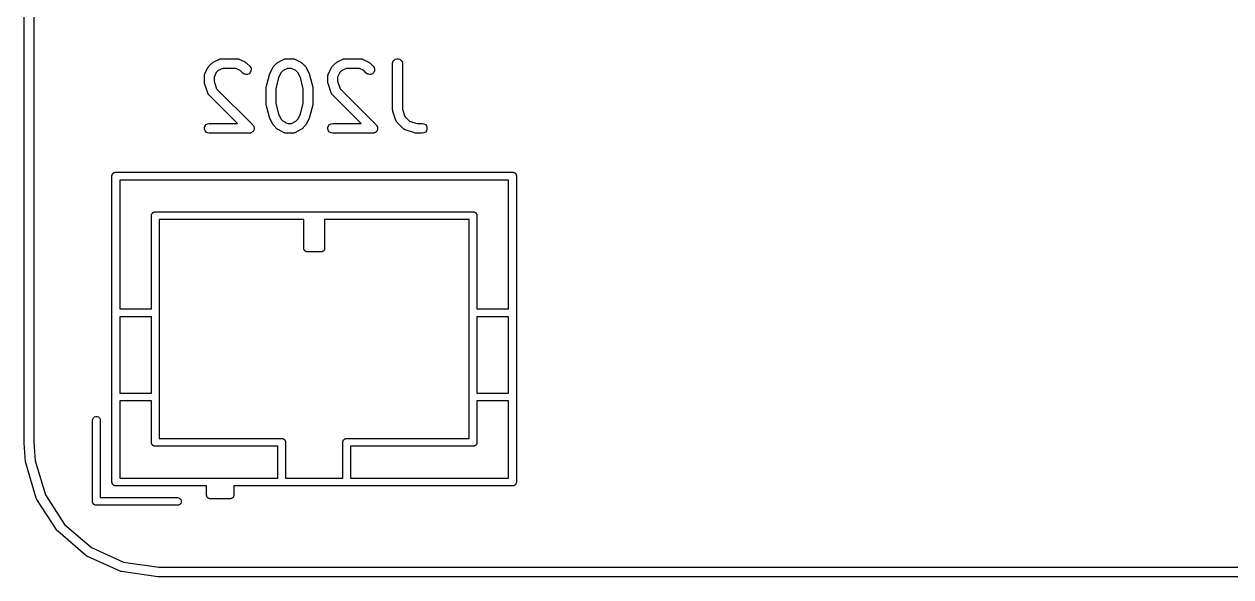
# Model space of a CAD drawing. Extents: x -0.1 to 50.1, y -70.1 to 0.1.
# Drawn here: x -0.07 to 18.54, y -70.08 to -61.54 of the extents above; entities that cross this region are included whole.
import ezdxf

# ---------------------------------------------------------------- set-up
doc = ezdxf.new("R2010")
doc.units = 0
doc.header["$MEASUREMENT"] = 0
doc.layers.add('BLACK', color=7, linetype='CONTINUOUS')

msp = doc.modelspace()

# ---------------------------------------------------------------- linework, layer by layer
at = {"layer": 'BLACK', "linetype": 'CONTINUOUS'}
for p, q in [((-0.075, -68.0066), (-0.075, -21.9934)), ((0.075, -22.0053), (0.075, -67.9972)), ((2.77554, -62.1946), (2.82316, -62.147)), ((2.82316, -62.147), (2.83298, -62.1401)), ((2.83298, -62.1401), (2.84265, -62.1329)), ((2.84265, -62.1329), (2.93789, -62.0853)), ((2.93789, -62.0853), (2.94203, -62.0841)), ((2.94203, -62.0841), (2.94578, -62.0819)), ((2.94578, -62.0819), (2.95443, -62.0804)), ((2.95443, -62.0804), (2.96285, -62.0779)), ((2.96285, -62.0779), (2.96717, -62.0781)), ((2.96717, -62.0781), (2.97143, -62.0774)), ((2.97143, -62.0774), (3.20952, -62.0774)), ((3.20952, -62.0774), (3.21378, -62.0781)), ((3.21378, -62.0781), (3.2181, -62.0779)), ((3.2181, -62.0779), (3.22652, -62.0804)), ((3.22652, -62.0804), (3.23517, -62.0819)), ((3.23517, -62.0819), (3.23892, -62.0841)), ((3.23892, -62.0841), (3.24306, -62.0853)), ((3.24306, -62.0853), (3.3383, -62.1329)), ((3.3383, -62.1329), (3.34797, -62.1401)), ((3.34797, -62.1401), (3.35779, -62.147)), ((3.35779, -62.147), (3.40541, -62.1946)), ((3.77554, -62.1946), (3.82316, -62.147)), ((3.82316, -62.147), (3.83298, -62.1401)), ((3.83298, -62.1401), (3.84265, -62.1329)), ((3.84265, -62.1329), (3.93789, -62.0853)), ((3.93789, -62.0853), (3.94203, -62.0841)), ((3.94203, -62.0841), (3.94578, -62.0819)), ((3.94578, -62.0819), (3.95443, -62.0804)), ((3.95443, -62.0804), (3.96285, -62.0779)), ((3.96285, -62.0779), (3.96717, -62.0781)), ((3.96717, -62.0781), (3.97143, -62.0774)), ((3.97143, -62.0774), (4.06667, -62.0774)), ((4.06667, -62.0774), (4.07093, -62.0781)), ((4.07093, -62.0781), (4.07524, -62.0779)), ((4.07524, -62.0779), (4.08366, -62.0804)), ((4.08366, -62.0804), (4.09232, -62.0819)), ((4.09232, -62.0819), (4.09606, -62.0841)), ((4.09606, -62.0841), (4.10021, -62.0853)), ((4.10021, -62.0853), (4.19545, -62.1329)), ((4.19545, -62.1329), (4.20511, -62.1401)), ((4.20511, -62.1401), (4.21494, -62.147)), ((4.21494, -62.147), (4.26256, -62.1946)), ((4.6803, -62.1946), (4.72792, -62.147)), ((4.72792, -62.147), (4.73775, -62.1401)), ((4.73775, -62.1401), (4.74741, -62.1329)), ((4.74741, -62.1329), (4.84265, -62.0853)), ((4.84265, -62.0853), (4.84679, -62.0841)), ((4.84679, -62.0841), (4.85054, -62.0819)), ((4.85054, -62.0819), (4.85919, -62.0804)), ((4.85919, -62.0804), (4.86761, -62.0779)), ((4.86761, -62.0779), (4.87193, -62.0781)), ((4.87193, -62.0781), (4.87619, -62.0774)), ((4.87619, -62.0774), (5.11428, -62.0774)), ((5.11428, -62.0774), (5.11855, -62.0781)), ((5.11855, -62.0781), (5.12286, -62.0779)), ((5.12286, -62.0779), (5.13128, -62.0804)), ((5.13128, -62.0804), (5.13994, -62.0819)), ((5.13994, -62.0819), (5.14368, -62.0841)), ((5.14368, -62.0841), (5.14783, -62.0853)), ((5.14783, -62.0853), (5.24306, -62.1329)), ((5.24306, -62.1329), (5.25273, -62.1401)), ((5.25273, -62.1401), (5.26256, -62.147)), ((5.26256, -62.147), (5.31018, -62.1946)), ((5.61071, -62.1524), (5.61524, -62.1267)), ((5.61071, -62.8667), (5.61071, -62.1524)), ((5.61524, -62.1267), (5.62826, -62.1042)), ((5.62826, -62.1042), (5.64821, -62.0874)), ((5.64821, -62.0874), (5.67269, -62.0785)), ((5.67269, -62.0785), (5.69874, -62.0785)), ((5.69874, -62.0785), (5.72321, -62.0874)), ((5.72321, -62.0874), (5.74317, -62.1042)), ((5.74317, -62.1042), (5.75619, -62.1267)), ((5.75619, -62.1267), (5.76071, -62.1524)), ((5.76071, -62.1524), (5.76071, -62.8545)), ((2.70595, -62.3429), (2.7067, -62.3386)), ((2.70595, -62.4381), (2.70595, -62.3429)), ((2.70644, -62.3343), (2.70895, -62.3259)), ((2.7067, -62.3386), (2.70644, -62.3343)), ((2.70895, -62.3259), (2.71047, -62.3172)), ((2.71047, -62.3172), (2.71264, -62.3135)), ((2.71264, -62.3135), (2.71387, -62.3093)), ((2.71387, -62.3093), (2.76149, -62.2141)), ((2.76149, -62.2141), (2.76865, -62.2044)), ((2.76865, -62.2044), (2.77554, -62.1946)), ((2.89021, -62.292), (2.85595, -62.3606)), ((2.85595, -62.3606), (2.85595, -62.4259)), ((2.92062, -62.2616), (2.89021, -62.292)), ((2.98913, -62.2274), (2.92062, -62.2616)), ((3.19182, -62.2274), (2.98913, -62.2274)), ((3.26033, -62.2616), (3.19182, -62.2274)), ((3.29935, -62.3007), (3.26033, -62.2616)), ((3.32068, -62.3156), (3.29935, -62.3007)), ((3.34584, -62.3223), (3.32068, -62.3156)), ((3.37179, -62.3201), (3.34584, -62.3223)), ((3.3954, -62.3091), (3.37179, -62.3201)), ((3.41382, -62.2906), (3.3954, -62.3091)), ((3.40541, -62.1946), (3.42035, -62.2159)), ((3.42482, -62.267), (3.41382, -62.2906)), ((3.42035, -62.2159), (3.42709, -62.2411)), ((3.42709, -62.2411), (3.42482, -62.267)), ((3.66057, -62.5151), (3.70819, -62.3247)), ((3.70819, -62.3247), (3.71153, -62.3172)), ((3.71153, -62.3172), (3.71387, -62.3093)), ((3.71387, -62.3093), (3.76149, -62.2141)), ((3.76149, -62.2141), (3.76865, -62.2044)), ((3.76865, -62.2044), (3.77554, -62.1946)), ((3.85172, -62.369), (3.80833, -62.5426)), ((3.89021, -62.292), (3.85172, -62.369)), ((3.92062, -62.2616), (3.89021, -62.292)), ((3.98913, -62.2274), (3.92062, -62.2616)), ((4.04896, -62.2274), (3.98913, -62.2274)), ((4.11748, -62.2616), (4.04896, -62.2274)), ((4.14788, -62.292), (4.11748, -62.2616)), ((4.18638, -62.369), (4.14788, -62.292)), ((4.22976, -62.5426), (4.18638, -62.369)), ((4.26256, -62.1946), (4.26944, -62.2044)), ((4.26944, -62.2044), (4.2766, -62.2141)), ((4.2766, -62.2141), (4.32422, -62.3093)), ((4.32422, -62.3093), (4.32656, -62.3172)), ((4.32656, -62.3172), (4.3299, -62.3247)), ((4.3299, -62.3247), (4.37752, -62.5151)), ((4.61071, -62.3429), (4.61146, -62.3386)), ((4.61071, -62.4381), (4.61071, -62.3429)), ((4.61121, -62.3343), (4.61371, -62.3259)), ((4.61146, -62.3386), (4.61121, -62.3343)), ((4.61371, -62.3259), (4.61524, -62.3172)), ((4.61524, -62.3172), (4.6174, -62.3135)), ((4.6174, -62.3135), (4.61863, -62.3093)), ((4.61863, -62.3093), (4.66625, -62.2141)), ((4.66625, -62.2141), (4.67341, -62.2044)), ((4.67341, -62.2044), (4.6803, -62.1946)), ((4.79497, -62.292), (4.76071, -62.3606)), ((4.76071, -62.3606), (4.76071, -62.4259)), ((4.82538, -62.2616), (4.79497, -62.292)), ((4.8939, -62.2274), (4.82538, -62.2616)), ((5.09658, -62.2274), (4.8939, -62.2274)), ((5.1651, -62.2616), (5.09658, -62.2274)), ((5.20411, -62.3007), (5.1651, -62.2616)), ((5.22545, -62.3156), (5.20411, -62.3007)), ((5.25061, -62.3223), (5.22545, -62.3156)), ((5.27655, -62.3201), (5.25061, -62.3223)), ((5.30016, -62.3091), (5.27655, -62.3201)), ((5.31858, -62.2906), (5.30016, -62.3091)), ((5.31018, -62.1946), (5.32511, -62.2159)), ((5.32959, -62.267), (5.31858, -62.2906)), ((5.32511, -62.2159), (5.33186, -62.2411)), ((5.33186, -62.2411), (5.32959, -62.267)), ((2.70804, -62.4499), (2.70595, -62.4381)), ((2.7098, -62.4618), (2.70804, -62.4499)), ((2.75742, -62.6047), (2.7098, -62.4618)), ((2.85595, -62.4259), (2.89412, -62.5404)), ((2.89412, -62.5404), (3.45303, -63.0993)), ((3.65833, -62.5333), (3.65993, -62.5243)), ((3.65833, -62.7714), (3.65833, -62.5333)), ((3.65993, -62.5243), (3.66057, -62.5151)), ((3.80833, -62.5426), (3.80833, -62.7622)), ((4.22976, -62.7622), (4.22976, -62.5426)), ((4.37752, -62.5151), (4.37817, -62.5243)), ((4.37817, -62.5243), (4.37976, -62.5333)), ((4.37976, -62.5333), (4.37976, -62.7714)), ((4.6128, -62.4499), (4.61071, -62.4381)), ((4.61456, -62.4618), (4.6128, -62.4499)), ((4.66218, -62.6047), (4.61456, -62.4618)), ((4.76071, -62.4259), (4.79888, -62.5404)), ((4.79888, -62.5404), (5.35779, -63.0993)), ((2.75948, -62.6085), (2.75742, -62.6047)), ((2.7606, -62.6126), (2.75948, -62.6085)), ((2.76564, -62.6198), (2.7606, -62.6126)), ((2.76982, -62.6276), (2.76564, -62.6198)), ((2.77306, -62.6304), (2.76982, -62.6276)), ((2.77554, -62.634), (2.77306, -62.6304)), ((3.21893, -63.0774), (2.77554, -62.634)), ((4.66424, -62.6085), (4.66218, -62.6047)), ((4.66536, -62.6126), (4.66424, -62.6085)), ((4.6704, -62.6198), (4.66536, -62.6126)), ((4.67458, -62.6276), (4.6704, -62.6198)), ((4.67782, -62.6304), (4.67458, -62.6276)), ((4.6803, -62.634), (4.67782, -62.6304)), ((5.12369, -63.0774), (4.6803, -62.634)), ((3.65993, -62.7805), (3.65833, -62.7714)), ((3.66057, -62.7896), (3.65993, -62.7805)), ((3.70819, -62.9801), (3.66057, -62.7896)), ((3.80833, -62.7622), (3.85172, -62.9357)), ((4.18638, -62.9357), (4.22976, -62.7622)), ((4.37752, -62.7896), (4.3299, -62.9801)), ((4.37817, -62.7805), (4.37752, -62.7896)), ((4.37976, -62.7714), (4.37817, -62.7805)), ((5.6128, -62.8785), (5.61071, -62.8667)), ((5.61456, -62.8904), (5.6128, -62.8785)), ((5.66218, -63.0332), (5.61456, -62.8904)), ((5.76071, -62.8545), (5.79888, -62.969)), ((2.716, -63.1149), (2.73274, -63.0949)), ((2.73274, -63.0949), (2.7553, -63.0819)), ((2.7553, -63.0819), (2.78095, -63.0774)), ((2.78095, -63.0774), (3.21893, -63.0774)), ((3.45303, -63.0993), (3.45865, -63.1074)), ((3.45865, -63.1074), (3.46495, -63.1149)), ((3.71153, -62.9876), (3.70819, -62.9801)), ((3.71387, -62.9954), (3.71153, -62.9876)), ((3.76149, -63.0907), (3.71387, -62.9954)), ((3.76865, -63.1003), (3.76149, -63.0907)), ((3.77554, -63.1102), (3.76865, -63.1003)), ((3.82316, -63.1578), (3.77554, -63.1102)), ((3.85172, -62.9357), (3.89021, -63.0127)), ((3.89021, -63.0127), (3.92062, -63.0431)), ((3.92062, -63.0431), (3.98913, -63.0774)), ((3.98913, -63.0774), (4.04896, -63.0774)), ((4.04896, -63.0774), (4.11748, -63.0431)), ((4.11748, -63.0431), (4.14788, -63.0127)), ((4.14788, -63.0127), (4.18638, -62.9357)), ((4.26256, -63.1102), (4.21494, -63.1578)), ((4.26944, -63.1003), (4.26256, -63.1102)), ((4.2766, -63.0907), (4.26944, -63.1003)), ((4.32422, -62.9954), (4.2766, -63.0907)), ((4.32656, -62.9876), (4.32422, -62.9954)), ((4.3299, -62.9801), (4.32656, -62.9876)), ((4.62076, -63.1149), (4.6375, -63.0949)), ((4.6375, -63.0949), (4.66006, -63.0819)), ((4.66006, -63.0819), (4.68571, -63.0774)), ((4.68571, -63.0774), (5.12369, -63.0774)), ((5.35779, -63.0993), (5.36341, -63.1074)), ((5.36341, -63.1074), (5.36971, -63.1149)), ((5.66424, -63.037), (5.66218, -63.0332)), ((5.66536, -63.0412), (5.66424, -63.037)), ((5.6704, -63.0484), (5.66536, -63.0412)), ((5.67458, -63.0561), (5.6704, -63.0484)), ((5.67782, -63.059), (5.67458, -63.0561)), ((5.6803, -63.0626), (5.67782, -63.059)), ((5.77554, -63.1578), (5.6803, -63.0626)), ((5.79888, -62.969), (5.86909, -63.0392)), ((5.86909, -63.0392), (5.9836, -63.0774)), ((5.9836, -63.0774), (6.06667, -63.0774)), ((6.06667, -63.0774), (6.09232, -63.0819)), ((6.09232, -63.0819), (6.11487, -63.0949)), ((6.11487, -63.0949), (6.13162, -63.1149)), ((2.70709, -63.1394), (2.716, -63.1149)), ((2.70709, -63.1654), (2.70709, -63.1394)), ((2.716, -63.1899), (2.70709, -63.1654)), ((2.73274, -63.2098), (2.716, -63.1899)), ((2.7553, -63.2229), (2.73274, -63.2098)), ((2.78095, -63.2274), (2.7553, -63.2229)), ((3.4, -63.2274), (2.78095, -63.2274)), ((3.40965, -63.2257), (3.4, -63.2274)), ((3.41941, -63.2248), (3.40965, -63.2257)), ((3.4224, -63.2234), (3.41941, -63.2248)), ((3.42565, -63.2229), (3.4224, -63.2234)), ((3.43413, -63.218), (3.42565, -63.2229)), ((3.44302, -63.2138), (3.43413, -63.218)), ((3.44535, -63.2115), (3.44302, -63.2138)), ((3.44821, -63.2098), (3.44535, -63.2115)), ((3.4545, -63.2023), (3.44821, -63.2098)), ((3.46144, -63.1954), (3.4545, -63.2023)), ((3.46283, -63.1924), (3.46144, -63.1954)), ((3.46495, -63.1899), (3.46283, -63.1924)), ((3.46495, -63.1149), (3.46608, -63.118)), ((3.4683, -63.1807), (3.46495, -63.1899)), ((3.46608, -63.118), (3.46797, -63.1207)), ((3.46797, -63.1207), (3.47051, -63.1301)), ((3.47245, -63.1718), (3.4683, -63.1807)), ((3.47051, -63.1301), (3.47386, -63.1394)), ((3.47273, -63.1685), (3.47245, -63.1718)), ((3.47386, -63.1654), (3.47273, -63.1685)), ((3.47386, -63.1394), (3.47386, -63.1427)), ((3.47386, -63.1427), (3.47471, -63.1458)), ((3.47471, -63.1458), (3.47386, -63.1556)), ((3.47386, -63.1556), (3.47386, -63.1654)), ((3.83299, -63.1647), (3.82316, -63.1578)), ((3.84265, -63.1718), (3.83299, -63.1647)), ((3.93789, -63.2195), (3.84265, -63.1718)), ((3.94203, -63.2207), (3.93789, -63.2195)), ((3.94578, -63.2229), (3.94203, -63.2207)), ((3.95443, -63.2244), (3.94578, -63.2229)), ((3.96285, -63.2269), (3.95443, -63.2244)), ((3.96717, -63.2266), (3.96285, -63.2269)), ((3.97143, -63.2274), (3.96717, -63.2266)), ((4.06667, -63.2274), (3.97143, -63.2274)), ((4.07092, -63.2266), (4.06667, -63.2274)), ((4.07524, -63.2269), (4.07092, -63.2266)), ((4.08366, -63.2244), (4.07524, -63.2269)), ((4.09232, -63.2229), (4.08366, -63.2244)), ((4.09606, -63.2207), (4.09232, -63.2229)), ((4.10021, -63.2195), (4.09606, -63.2207)), ((4.19544, -63.1718), (4.10021, -63.2195)), ((4.2051, -63.1647), (4.19544, -63.1718)), ((4.21494, -63.1578), (4.2051, -63.1647)), ((4.61185, -63.1394), (4.62076, -63.1149)), ((4.61185, -63.1654), (4.61185, -63.1394)), ((4.62076, -63.1899), (4.61185, -63.1654)), ((4.6375, -63.2098), (4.62076, -63.1899)), ((4.66006, -63.2229), (4.6375, -63.2098)), ((4.68571, -63.2274), (4.66006, -63.2229)), ((5.30476, -63.2274), (4.68571, -63.2274)), ((5.31442, -63.2257), (5.30476, -63.2274)), ((5.32417, -63.2248), (5.31442, -63.2257)), ((5.32716, -63.2234), (5.32417, -63.2248)), ((5.33041, -63.2229), (5.32716, -63.2234)), ((5.3389, -63.218), (5.33041, -63.2229)), ((5.34778, -63.2138), (5.3389, -63.218)), ((5.35011, -63.2115), (5.34778, -63.2138)), ((5.35297, -63.2098), (5.35011, -63.2115)), ((5.35927, -63.2023), (5.35297, -63.2098)), ((5.3662, -63.1954), (5.35927, -63.2023)), ((5.36759, -63.1924), (5.3662, -63.1954)), ((5.36971, -63.1899), (5.36759, -63.1924)), ((5.36971, -63.1149), (5.37084, -63.118)), ((5.37307, -63.1807), (5.36971, -63.1899)), ((5.37084, -63.118), (5.37273, -63.1207)), ((5.37273, -63.1207), (5.37527, -63.1301)), ((5.37721, -63.1718), (5.37307, -63.1807)), ((5.37527, -63.1301), (5.37862, -63.1394)), ((5.37749, -63.1685), (5.37721, -63.1718)), ((5.37862, -63.1654), (5.37749, -63.1685)), ((5.37862, -63.1394), (5.37862, -63.1427)), ((5.37862, -63.1427), (5.37947, -63.1458)), ((5.37947, -63.1458), (5.37862, -63.1556)), ((5.37862, -63.1556), (5.37862, -63.1654)), ((5.77908, -63.1603), (5.77554, -63.1578)), ((5.78195, -63.1635), (5.77908, -63.1603)), ((5.78967, -63.1677), (5.78195, -63.1635)), ((5.79688, -63.1727), (5.78967, -63.1677)), ((5.80105, -63.1739), (5.79688, -63.1727)), ((5.80485, -63.1759), (5.80105, -63.1739)), ((5.94771, -63.2235), (5.80485, -63.1759)), ((5.95959, -63.2253), (5.94771, -63.2235)), ((5.97143, -63.2274), (5.95959, -63.2253)), ((6.06667, -63.2274), (5.97143, -63.2274)), ((6.09232, -63.2229), (6.06667, -63.2274)), ((6.11487, -63.2098), (6.09232, -63.2229)), ((6.13162, -63.1899), (6.11487, -63.2098)), ((6.13162, -63.1149), (6.14053, -63.1394)), ((6.14053, -63.1654), (6.13162, -63.1899)), ((6.14053, -63.1394), (6.14053, -63.1654)), ((1.28724, -63.8595), (1.29067, -63.8554)), ((1.29067, -63.8554), (1.29333, -63.8508)), ((1.29333, -63.8508), (1.29741, -63.8474)), ((1.29741, -63.8474), (1.30084, -63.8433)), ((1.30084, -63.8433), (1.30546, -63.8407)), ((1.30546, -63.8407), (1.30954, -63.8372)), ((1.30954, -63.8372), (1.31454, -63.8354)), ((1.31454, -63.8354), (1.31916, -63.8327)), ((1.31916, -63.8327), (1.32441, -63.8318)), ((1.32441, -63.8318), (1.32942, -63.83)), ((1.32942, -63.83), (1.33475, -63.83)), ((1.33475, -63.83), (1.33475, -63.83)), ((1.33475, -63.83), (7.46525, -63.83)), ((7.46525, -63.83), (7.47058, -63.83)), ((7.46525, -63.83), (7.46525, -63.83)), ((7.47058, -63.83), (7.47558, -63.8318)), ((7.47558, -63.8318), (7.48084, -63.8327)), ((7.48084, -63.8327), (7.48545, -63.8354)), ((7.48545, -63.8354), (7.49046, -63.8372)), ((7.49046, -63.8372), (7.49455, -63.8407)), ((7.49455, -63.8407), (7.49916, -63.8433)), ((7.49916, -63.8433), (7.50259, -63.8474)), ((7.50259, -63.8474), (7.50667, -63.8508)), ((7.50667, -63.8508), (7.50934, -63.8555)), ((7.50934, -63.8555), (7.51276, -63.8595)), ((1.28, -63.8794), (1.28182, -63.8744)), ((1.28, -63.8848), (1.28, -63.8794)), ((1.28, -68.6152), (1.28, -63.8848)), ((1.28182, -63.8744), (1.28275, -63.8692)), ((1.28275, -63.8692), (1.28541, -63.8646)), ((1.28541, -63.8646), (1.28724, -63.8595)), ((7.4, -63.95), (1.4, -63.95)), ((1.4, -63.95), (1.4, -65.94)), ((7.4, -65.94), (7.4, -63.95)), ((7.51276, -63.8595), (7.51458, -63.8645)), ((7.51458, -63.8645), (7.51725, -63.8692)), ((7.51725, -63.8692), (7.51818, -63.8744)), ((7.51818, -63.8744), (7.52, -63.8794)), ((7.52, -63.8794), (7.52, -63.8847)), ((7.52, -63.8847), (7.52, -63.8848)), ((7.52, -63.8848), (7.52, -68.6152)), ((1.89, -64.4894), (1.89182, -64.4844)), ((1.89, -65.94), (1.89, -64.4894)), ((1.89182, -64.4844), (1.89275, -64.4792)), ((1.89275, -64.4792), (1.89541, -64.4746)), ((1.89541, -64.4746), (1.89724, -64.4695)), ((1.89724, -64.4695), (1.90067, -64.4654)), ((1.90067, -64.4654), (1.90333, -64.4608)), ((1.90333, -64.4608), (1.90741, -64.4574)), ((1.90741, -64.4574), (1.91084, -64.4533)), ((1.91084, -64.4533), (1.91546, -64.4507)), ((1.91546, -64.4507), (1.91954, -64.4472)), ((1.91954, -64.4472), (1.92454, -64.4454)), ((1.92454, -64.4454), (1.92916, -64.4427)), ((1.92916, -64.4427), (1.93441, -64.4418)), ((1.93441, -64.4418), (1.93942, -64.44)), ((1.93942, -64.44), (1.94475, -64.44)), ((1.94475, -64.44), (1.94475, -64.44)), ((1.94475, -64.44), (6.85525, -64.44)), ((4.24, -64.56), (2.01, -64.56)), ((2.01, -64.56), (2.01, -67.94)), ((4.24, -64.9894), (4.24, -64.56)), ((4.56, -64.56), (4.56, -65.0052)), ((6.79, -64.56), (4.56, -64.56)), ((6.79, -67.94), (6.79, -64.56)), ((6.85525, -64.44), (6.85525, -64.44)), ((6.85525, -64.44), (6.86058, -64.44)), ((6.86058, -64.44), (6.86558, -64.4418)), ((6.86558, -64.4418), (6.87084, -64.4427)), ((6.87084, -64.4427), (6.87545, -64.4454)), ((6.87545, -64.4454), (6.88046, -64.4472)), ((6.88046, -64.4472), (6.88455, -64.4507)), ((6.88455, -64.4507), (6.88916, -64.4533)), ((6.88916, -64.4533), (6.89259, -64.4574)), ((6.89259, -64.4574), (6.89667, -64.4608)), ((6.89667, -64.4608), (6.89934, -64.4655)), ((6.89934, -64.4655), (6.90276, -64.4695)), ((6.90276, -64.4695), (6.90458, -64.4745)), ((6.90458, -64.4745), (6.90725, -64.4792)), ((6.90725, -64.4792), (6.90818, -64.4844)), ((6.90818, -64.4844), (6.91, -64.4894)), ((6.91, -64.4894), (6.91, -64.4947)), ((6.91, -64.4947), (6.91, -64.4948)), ((6.91, -64.4948), (6.91, -65.94)), ((4.24, -65.0106), (4.24, -64.9894)), ((4.24182, -65.0156), (4.24, -65.0106)), ((4.24275, -65.0208), (4.24182, -65.0156)), ((4.24541, -65.0254), (4.24275, -65.0208)), ((4.24724, -65.0305), (4.24541, -65.0254)), ((4.25067, -65.0345), (4.24724, -65.0305)), ((4.25333, -65.0392), (4.25067, -65.0345)), ((4.25741, -65.0426), (4.25333, -65.0392)), ((4.26084, -65.0467), (4.25741, -65.0426)), ((4.26546, -65.0493), (4.26084, -65.0467)), ((4.26954, -65.0528), (4.26546, -65.0493)), ((4.27454, -65.0546), (4.26954, -65.0528)), ((4.27916, -65.0573), (4.27454, -65.0546)), ((4.28442, -65.0582), (4.27916, -65.0573)), ((4.28942, -65.06), (4.28442, -65.0582)), ((4.29475, -65.06), (4.28942, -65.06)), ((4.50525, -65.06), (4.29475, -65.06)), ((4.29475, -65.06), (4.29475, -65.06)), ((4.51058, -65.06), (4.50525, -65.06)), ((4.50525, -65.06), (4.50525, -65.06)), ((4.51558, -65.0582), (4.51058, -65.06)), ((4.52084, -65.0573), (4.51558, -65.0582)), ((4.52546, -65.0546), (4.52084, -65.0573)), ((4.53046, -65.0528), (4.52546, -65.0546)), ((4.53454, -65.0493), (4.53046, -65.0528)), ((4.53916, -65.0467), (4.53454, -65.0493)), ((4.54259, -65.0426), (4.53916, -65.0467)), ((4.54667, -65.0392), (4.54259, -65.0426)), ((4.54934, -65.0345), (4.54667, -65.0392)), ((4.55276, -65.0305), (4.54934, -65.0345)), ((4.55459, -65.0255), (4.55276, -65.0305)), ((4.55725, -65.0208), (4.55459, -65.0255)), ((4.55818, -65.0156), (4.55725, -65.0208)), ((4.56, -65.0106), (4.55818, -65.0156)), ((4.56, -65.0052), (4.56, -65.0053)), ((4.56, -65.0053), (4.56, -65.0106)), ((1.4, -65.94), (1.89, -65.94)), ((1.4, -66.06), (1.4, -67.24)), ((1.89, -66.06), (1.4, -66.06)), ((1.89, -67.24), (1.89, -66.06)), ((6.91, -65.94), (7.4, -65.94)), ((6.91, -66.06), (6.91, -67.24)), ((7.4, -66.06), (6.91, -66.06)), ((7.4, -67.24), (7.4, -66.06)), ((1.4, -67.24), (1.89, -67.24)), ((1.4, -67.36), (1.4, -68.55)), ((1.89, -67.36), (1.4, -67.36)), ((1.89, -68.0052), (1.89, -67.36)), ((6.91, -67.24), (7.4, -67.24)), ((6.91, -67.36), (6.91, -68.0052)), ((7.4, -67.36), (6.91, -67.36)), ((7.4, -68.55), (7.4, -67.36)), ((0.98, -67.6548), (0.98275, -67.6392)), ((0.98, -68.9152), (0.98, -67.6548)), ((0.98275, -67.6392), (0.99333, -67.6208)), ((0.99333, -67.6208), (1.00954, -67.6072)), ((1.00954, -67.6072), (1.02942, -67.6)), ((1.02942, -67.6), (1.05058, -67.6)), ((1.05058, -67.6), (1.07046, -67.6072)), ((1.07046, -67.6072), (1.08667, -67.6208)), ((1.08667, -67.6208), (1.09725, -67.6392)), ((1.09725, -67.6392), (1.1, -67.6548)), ((1.1, -67.6548), (1.1, -68.85)), ((2.01, -67.94), (3.90525, -67.94)), ((3.90525, -67.94), (3.90525, -67.94)), ((3.90525, -67.94), (3.91058, -67.94)), ((3.91058, -67.94), (3.91559, -67.9418)), ((3.91559, -67.9418), (3.92084, -67.9427)), ((3.92084, -67.9427), (3.92545, -67.9454)), ((3.92545, -67.9454), (3.93046, -67.9472)), ((3.93046, -67.9472), (3.93455, -67.9507)), ((3.93455, -67.9507), (3.93916, -67.9533)), ((3.93916, -67.9533), (3.94259, -67.9574)), ((4.85741, -67.9574), (4.86084, -67.9533)), ((4.86084, -67.9533), (4.86545, -67.9507)), ((4.86545, -67.9507), (4.86954, -67.9472)), ((4.86954, -67.9472), (4.87454, -67.9454)), ((4.87454, -67.9454), (4.87916, -67.9427)), ((4.87916, -67.9427), (4.88441, -67.9418)), ((4.88441, -67.9418), (4.88942, -67.94)), ((4.88942, -67.94), (4.89475, -67.94)), ((4.89475, -67.94), (4.89475, -67.94)), ((4.89475, -67.94), (6.79, -67.94)), ((-0.07452, -68.0093), (-0.075, -68.0066)), ((-0.05283, -68.3012), (-0.07452, -68.0093)), ((0.075, -67.9972), (0.09616, -68.2819)), ((1.89, -68.0053), (1.89, -68.0052)), ((1.89, -68.0106), (1.89, -68.0053)), ((1.89182, -68.0156), (1.89, -68.0106)), ((1.89275, -68.0208), (1.89182, -68.0156)), ((1.89541, -68.0255), (1.89275, -68.0208)), ((1.89724, -68.0305), (1.89541, -68.0255)), ((1.90066, -68.0345), (1.89724, -68.0305)), ((1.90333, -68.0392), (1.90066, -68.0345)), ((1.90741, -68.0426), (1.90333, -68.0392)), ((1.91084, -68.0467), (1.90741, -68.0426)), ((1.91545, -68.0493), (1.91084, -68.0467)), ((1.91954, -68.0528), (1.91545, -68.0493)), ((1.92455, -68.0546), (1.91954, -68.0528)), ((1.92916, -68.0573), (1.92455, -68.0546)), ((1.93441, -68.0582), (1.92916, -68.0573)), ((1.93942, -68.06), (1.93441, -68.0582)), ((1.94475, -68.06), (1.93942, -68.06)), ((3.84, -68.06), (1.94475, -68.06)), ((1.94475, -68.06), (1.94475, -68.06)), ((3.84, -68.55), (3.84, -68.06)), ((3.94259, -67.9574), (3.94667, -67.9608)), ((3.94667, -67.9608), (3.94934, -67.9655)), ((3.94934, -67.9655), (3.95276, -67.9695)), ((3.95276, -67.9695), (3.95458, -67.9745)), ((3.95458, -67.9745), (3.95725, -67.9792)), ((3.95725, -67.9792), (3.95818, -67.9844)), ((3.95818, -67.9844), (3.96, -67.9894)), ((3.96, -67.9894), (3.96, -67.9947)), ((3.96, -67.9947), (3.96, -67.9948)), ((3.96, -67.9948), (3.96, -68.55)), ((4.84, -67.9894), (4.84182, -67.9844)), ((4.84, -67.9947), (4.84, -67.9894)), ((4.84, -67.9948), (4.84, -67.9947)), ((4.84, -68.55), (4.84, -67.9948)), ((4.84182, -67.9844), (4.84275, -67.9792)), ((4.84275, -67.9792), (4.84541, -67.9745)), ((4.84541, -67.9745), (4.84724, -67.9695)), ((4.84724, -67.9695), (4.85066, -67.9655)), ((4.85066, -67.9655), (4.85333, -67.9608)), ((4.85333, -67.9608), (4.85741, -67.9574)), ((6.85525, -68.06), (4.96, -68.06)), ((4.96, -68.06), (4.96, -68.55)), ((6.86058, -68.06), (6.85525, -68.06)), ((6.85525, -68.06), (6.85525, -68.06)), ((6.86559, -68.0582), (6.86058, -68.06)), ((6.87084, -68.0573), (6.86559, -68.0582)), ((6.87545, -68.0546), (6.87084, -68.0573)), ((6.88046, -68.0528), (6.87545, -68.0546)), ((6.88455, -68.0493), (6.88046, -68.0528)), ((6.88916, -68.0467), (6.88455, -68.0493)), ((6.89259, -68.0426), (6.88916, -68.0467)), ((6.89667, -68.0392), (6.89259, -68.0426)), ((6.89933, -68.0345), (6.89667, -68.0392)), ((6.90276, -68.0305), (6.89933, -68.0345)), ((6.90459, -68.0255), (6.90276, -68.0305)), ((6.90725, -68.0208), (6.90459, -68.0255)), ((6.90818, -68.0156), (6.90725, -68.0208)), ((6.91, -68.0106), (6.90818, -68.0156)), ((6.91, -68.0052), (6.91, -68.0053)), ((6.91, -68.0053), (6.91, -68.0106)), ((-0.05118, -68.3087), (-0.05283, -68.3012)), ((-0.05014, -68.3162), (-0.05118, -68.3087)), ((-0.04989, -68.3171), (-0.05014, -68.3162)), ((0.11259, -68.8604), (-0.04989, -68.3171)), ((0.09616, -68.2819), (0.25322, -68.8071)), ((1.28, -68.6153), (1.28, -68.6152)), ((1.28, -68.6206), (1.28, -68.6153)), ((1.28182, -68.6256), (1.28, -68.6206)), ((1.28275, -68.6308), (1.28182, -68.6256)), ((1.28541, -68.6355), (1.28275, -68.6308)), ((1.28724, -68.6405), (1.28541, -68.6355)), ((1.29066, -68.6445), (1.28724, -68.6405)), ((1.29333, -68.6492), (1.29066, -68.6445)), ((1.29741, -68.6526), (1.29333, -68.6492)), ((1.30084, -68.6567), (1.29741, -68.6526)), ((1.30545, -68.6593), (1.30084, -68.6567)), ((1.30954, -68.6628), (1.30545, -68.6593)), ((1.31455, -68.6646), (1.30954, -68.6628)), ((1.31916, -68.6673), (1.31455, -68.6646)), ((1.32441, -68.6682), (1.31916, -68.6673)), ((1.32942, -68.67), (1.32441, -68.6682)), ((1.33475, -68.67), (1.32942, -68.67)), ((2.74, -68.67), (1.33475, -68.67)), ((1.33475, -68.67), (1.33475, -68.67)), ((1.4, -68.55), (3.84, -68.55)), ((2.74, -68.8152), (2.74, -68.67)), ((7.46525, -68.67), (3.16, -68.67)), ((3.16, -68.67), (3.16, -68.8152)), ((3.96, -68.55), (4.84, -68.55)), ((4.96, -68.55), (7.4, -68.55)), ((7.47058, -68.67), (7.46525, -68.67)), ((7.46525, -68.67), (7.46525, -68.67)), ((7.47559, -68.6682), (7.47058, -68.67)), ((7.48084, -68.6673), (7.47559, -68.6682)), ((7.48545, -68.6646), (7.48084, -68.6673)), ((7.49046, -68.6628), (7.48545, -68.6646)), ((7.49455, -68.6593), (7.49046, -68.6628)), ((7.49916, -68.6567), (7.49455, -68.6593)), ((7.50259, -68.6526), (7.49916, -68.6567)), ((7.50667, -68.6492), (7.50259, -68.6526)), ((7.50934, -68.6445), (7.50667, -68.6492)), ((7.51276, -68.6405), (7.50934, -68.6445)), ((7.51459, -68.6355), (7.51276, -68.6405)), ((7.51725, -68.6308), (7.51459, -68.6355)), ((7.51818, -68.6256), (7.51725, -68.6308)), ((7.52, -68.6206), (7.51818, -68.6256)), ((7.52, -68.6152), (7.52, -68.6153)), ((7.52, -68.6153), (7.52, -68.6206)), ((0.11687, -68.8697), (0.11259, -68.8604)), ((0.12102, -68.8789), (0.11687, -68.8697)), ((0.12151, -68.8797), (0.12102, -68.8789)), ((0.42994, -69.3555), (0.12151, -68.8797)), ((0.25322, -68.8071), (0.54997, -69.2649)), ((1.1, -68.85), (2.29525, -68.85)), ((2.29525, -68.85), (2.31084, -68.8527)), ((2.31084, -68.8527), (2.32916, -68.8633)), ((2.32916, -68.8633), (2.34276, -68.8795)), ((2.34276, -68.8795), (2.35, -68.8994)), ((2.74, -68.8153), (2.74, -68.8152)), ((2.74, -68.8206), (2.74, -68.8153)), ((2.74182, -68.8256), (2.74, -68.8206)), ((2.74275, -68.8308), (2.74182, -68.8256)), ((2.74541, -68.8355), (2.74275, -68.8308)), ((2.74724, -68.8405), (2.74541, -68.8355)), ((2.75066, -68.8445), (2.74724, -68.8405)), ((2.75333, -68.8492), (2.75066, -68.8445)), ((2.75741, -68.8526), (2.75333, -68.8492)), ((2.76084, -68.8567), (2.75741, -68.8526)), ((2.76545, -68.8593), (2.76084, -68.8567)), ((2.76954, -68.8628), (2.76545, -68.8593)), ((2.77455, -68.8646), (2.76954, -68.8628)), ((2.77916, -68.8673), (2.77455, -68.8646)), ((2.78441, -68.8682), (2.77916, -68.8673)), ((2.78942, -68.87), (2.78441, -68.8682)), ((2.79475, -68.87), (2.78942, -68.87)), ((3.10525, -68.87), (2.79475, -68.87)), ((2.79475, -68.87), (2.79475, -68.87)), ((3.11058, -68.87), (3.10525, -68.87)), ((3.10525, -68.87), (3.10525, -68.87)), ((3.11559, -68.8682), (3.11058, -68.87)), ((3.12084, -68.8673), (3.11559, -68.8682)), ((3.12545, -68.8646), (3.12084, -68.8673)), ((3.13046, -68.8628), (3.12545, -68.8646)), ((3.13455, -68.8593), (3.13046, -68.8628)), ((3.13916, -68.8567), (3.13455, -68.8593)), ((3.14259, -68.8526), (3.13916, -68.8567)), ((3.14667, -68.8492), (3.14259, -68.8526)), ((3.14933, -68.8445), (3.14667, -68.8492)), ((3.15276, -68.8405), (3.14933, -68.8445)), ((3.15459, -68.8355), (3.15276, -68.8405)), ((3.15725, -68.8308), (3.15459, -68.8355)), ((3.15818, -68.8256), (3.15725, -68.8308)), ((3.16, -68.8206), (3.15818, -68.8256)), ((3.16, -68.8152), (3.16, -68.8153)), ((3.16, -68.8153), (3.16, -68.8206)), ((0.98, -68.9153), (0.98, -68.9152)), ((0.98, -68.9206), (0.98, -68.9153)), ((0.98182, -68.9256), (0.98, -68.9206)), ((0.98275, -68.9308), (0.98182, -68.9256)), ((0.98541, -68.9355), (0.98275, -68.9308)), ((0.98724, -68.9405), (0.98541, -68.9355)), ((0.99066, -68.9445), (0.98724, -68.9405)), ((0.99333, -68.9492), (0.99066, -68.9445)), ((0.99741, -68.9526), (0.99333, -68.9492)), ((1.00084, -68.9567), (0.99741, -68.9526)), ((1.00545, -68.9593), (1.00084, -68.9567)), ((1.00954, -68.9628), (1.00545, -68.9593)), ((1.01455, -68.9646), (1.00954, -68.9628)), ((1.01916, -68.9673), (1.01455, -68.9646)), ((1.02441, -68.9682), (1.01916, -68.9673)), ((1.02942, -68.97), (1.02441, -68.9682)), ((1.03475, -68.97), (1.02942, -68.97)), ((2.29525, -68.97), (1.03475, -68.97)), ((1.03475, -68.97), (1.03475, -68.97)), ((2.31084, -68.9673), (2.29525, -68.97)), ((2.32916, -68.9567), (2.31084, -68.9673)), ((2.34276, -68.9405), (2.32916, -68.9567)), ((2.35, -68.9206), (2.34276, -68.9405)), ((2.35, -68.8994), (2.35, -68.9206)), ((0.43663, -69.3632), (0.42994, -69.3555)), ((0.44323, -69.371), (0.43663, -69.3632)), ((0.44392, -69.3716), (0.44323, -69.371)), ((0.8735, -69.7417), (0.44392, -69.3716)), ((0.54997, -69.2649), (0.96328, -69.6211)), ((0.96328, -69.6211), (1.45993, -69.8469)), ((0.88204, -69.7472), (0.8735, -69.7417)), ((0.89058, -69.7528), (0.88204, -69.7472)), ((0.89142, -69.7532), (0.89058, -69.7528)), ((1.40762, -69.9879), (0.89142, -69.7532)), ((1.41739, -69.9907), (1.40762, -69.9879)), ((1.42713, -69.9937), (1.41739, -69.9907)), ((1.42803, -69.9939), (1.42713, -69.9937)), ((1.98821, -70.0741), (1.42803, -69.9939)), ((1.45993, -69.8469), (2.00535, -69.925)), ((2.00535, -69.925), (47.9972, -69.925)), ((1.99344, -70.075), (1.98821, -70.0741)), ((48.0066, -70.075), (1.99344, -70.075))]:
    msp.add_line(p, q, dxfattribs=at)

doc.saveas('drawing.dxf')
